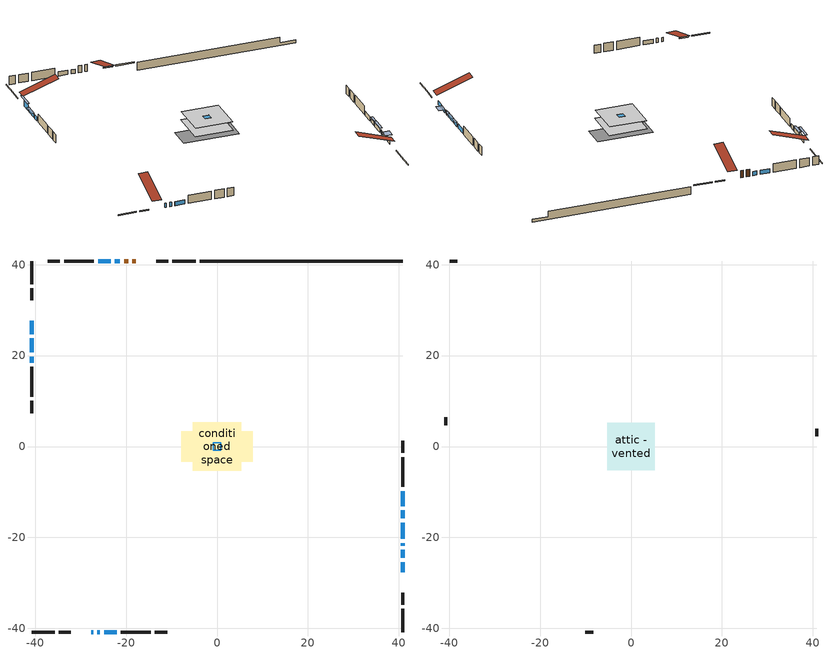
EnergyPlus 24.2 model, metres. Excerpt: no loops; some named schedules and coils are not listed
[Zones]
conditioned space
 floor outside (Floor1 construction): -1.17,-1.17 -1.17,1.17 1.17,1.17 1.17,-1.17 z1.07
 floor adiabatic (AdiabaticFloorConstruction): -5.34,-5.34 -5.34,5.34 5.34,5.34 5.34,-5.34 z1.07
 floor foundation (Slab1 construction): -7.82,-3.33 -7.82,3.33 7.82,3.33 7.82,-3.33 z-1.27
 wall outside (RimJoist1 construction): -4.73,40.79 -9.83,40.79 / -40.79,-40.79 -35.69,-40.79 / -40.79,40.79 -40.79,35.69 / 40.79,-40.79 40.79,-35.69 z1.07:1.37
 wall outside (RimJoist2 construction): -10.76,40.79 -13.35,40.79 / -34.76,-40.79 -32.17,-40.79 / -40.79,34.76 -40.79,32.17 / 40.79,-34.76 40.79,-32.17 z1.07:1.37
 wall outside (AdiabaticWallConstruction 1): -17.88,40.79 -18.58,40.79 / -19.51,40.79 -20.42,40.79 z1.07:3.1
 wall outside (AdiabaticWallConstruction): -27.64,-40.79 -27.25,-40.79 / 40.79,-27.64 40.79,-25.42 / 40.79,-21.78 40.79,-21.22 / -21.35,40.79 -22.46,40.79 / -26.32,-40.79 -25.74,-40.79 / 40.79,-13.1 40.79,-9.82 / -23.39,40.79 -26.12,40.79 / -24.82,-40.79 -22.08,-40.79 / -40.79,19.78 -40.79,18.44 z1.07:2.29; -40.79,27.64 -40.79,24.69 z1.07:2.85; -40.79,23.76 -40.79,20.71 / 40.79,-20.3 40.79,-16.74 / 40.79,-15.81 40.79,-14.03 z1.07:2.14; 40.79,-24.49 40.79,-22.71 z1.07:1.83
 wall outside (Wall1 construction): -27.05,40.79 -33.61,40.79 / -21.16,-40.79 -14.6,-40.79 / -40.79,17.51 -40.79,10.95 / 40.79,-8.89 40.79,-2.33 z1.07:3.51
 wall outside (Wall2 construction): -34.54,40.79 -37.24,40.79 / -13.67,-40.79 -10.96,-40.79 / -40.79,10.02 -40.79,7.32 / 40.79,-1.4 40.79,1.3 z1.07:3.51
 wall foundation (FoundationWall1 construction): -3.8,40.79,-1.27 -3.8,40.79,1.07 36.33,40.79,1.07 36.33,40.79,-0.45 40.79,40.79,-0.45 40.79,40.79,-1.27
 window (WindowConstruction 7): -27.64,-40.79 -27.25,-40.79 z1.07:2.29
 window (WindowConstruction 5): -40.79,27.64 -40.79,24.69 z1.07:2.85
 window (WindowConstruction 6): -40.79,23.76 -40.79,20.71 z1.07:2.14
 window (WindowConstruction 9): 40.79,-27.64 40.79,-25.42 z1.07:2.29
 window (WindowConstruction 10): 40.79,-24.49 40.79,-22.71 z1.07:1.83
 window (WindowConstruction 11): 40.79,-21.78 40.79,-21.23 z1.07:2.29
 window (WindowConstruction 12): -21.35,40.79 -22.46,40.79 z1.07:2.29
 window (WindowConstruction 13): -26.32,-40.79 -25.74,-40.79 z1.07:2.29
 window (WindowConstruction): 40.79,-20.3 40.79,-16.74 z1.07:2.14
 window (WindowConstruction 1): 40.79,-15.81 40.79,-14.03 z1.07:2.14
 window (WindowConstruction 2): 40.79,-13.1 40.79,-9.82 z1.07:2.29
 window (WindowConstruction 3): -23.39,40.79 -26.12,40.79 z1.07:2.29
 window (WindowConstruction 4): -24.82,-40.79 -22.08,-40.79 z1.07:2.29
 window (WindowConstruction 8): -40.79,19.78 -40.79,18.44 z1.07:2.29
 door (Door): -17.88,40.79 -18.58,40.79 z1.07:3.1
 door (Door 1): -19.51,40.79 -20.42,40.79 z1.07:3.1
 ceiling adiabatic (AdiabaticFloorConstruction): 5.34,-5.34 5.34,5.34 -5.34,5.34 -5.34,-5.34 z1.07
 roof outside (Roof2 construction): -0.83,0.83 -0.83,-0.83 0.83,-0.83 0.83,0.83 z3.51
 roof outside (AdiabaticRoofConstruction): 0.82,-0.82 0.82,0.82 -0.82,0.82 -0.82,-0.82 z3.51
 skylight (SkylightConstruction): 0.82,-0.82 0.82,0.82 -0.82,0.82 -0.82,-0.82 z3.51
attic - vented
 floor to conditioned space (Floor2 construction Reversed): -5.21,-5.21 -5.21,5.21 5.21,5.21 5.21,-5.21 z3.51
 wall outside (Wall3 construction): -38.17,40.79 -39.87,40.79 / -10.04,-40.79 -8.34,-40.79 / -40.79,6.39 -40.79,4.69 / 40.79,2.23 40.79,3.92 z1.07:3.51
 roof outside (Roof1 construction): -16.96,40.79,3.51 -16.96,30.65,6.89 -14.28,30.65,6.89 -14.28,40.79,3.51; -28.57,-40.79,3.51 -28.57,-30.65,6.89 -31.24,-30.65,6.89 -31.24,-40.79,3.51; -40.79,28.57,3.51 -30.65,28.57,6.89 -30.65,31.24,6.89 -40.79,31.24,3.51; 40.79,-28.57,3.51 30.65,-28.57,6.89 30.65,-31.24,6.89 40.79,-31.24,3.51
shading: -40.79,23.78 -40.79,28.55 -41.4,28.55 -41.4,23.78 z3.76; -40.79,20.41 -40.79,24.06 -41.4,24.06 -41.4,20.41 z2.44; 40.79,-22.41 40.79,-24.79 42.62,-24.79 42.62,-22.41 z2.13; 40.79,-16.44 40.79,-20.6 41.4,-20.6 41.4,-16.44 z2.44; 40.79,-13.73 40.79,-16.11 41.4,-16.11 41.4,-13.73 z2.44
[Building]
Building 1: Terrain=Suburbs
[Site:Location]
Quebec Intl AP_QC: Latitude {deg}=46.8; Longitude {deg}=-71.38; Time Zone {hr}=-5; Elevation {m}=74; Keep Site Location Information=Yes
[Site:GroundTemperature:Shallow]
0.0108218, -2.24938, -2.43038, -1.3578, 2.94801, 7.23376, 10.9493, 13.303, 13.5029, 11.5886, 7.96783, 3.81355
[Site:WaterMainsTemperature]
Calculation Method=Schedule; Temperature Schedule=mains temperature schedule
[Material] Roughness=Rough; Thermal Absorptance=0.9
Name | Thickness {m} | Conductivity {W/m-K} | Density {kg/m3} | Specific Heat {J/kg-K} | Solar Absorptance | Visible Absorptance
asphalt or fiberglass shingles | 0.00635 | 0.162714 | 1121.4 | 1465.45 | 0.4 | 0.4
asphalt or fiberglass shingles 1 | 0.00635 | 0.162714 | 1121.4 | 1465.45 | 0.7 | 0.7
ceiling loosefill ins | 0.254 | 0.0480833 | 16.02 | 1046.75 | 0.7 | 0.7
ceiling stud and cavity | 0.1397 | 0.181134 | 65.682 | 1177.47 | 0.7 | 0.7
concrete 4.0 in. | 0.1016 | 1.803125 | 2242.8 | 837.4 | 0.7 | 0.7
concrete 8.0 in. | 0.2032 | 1.803125 | 2242.8 | 837.4 | 0.7 | 0.7
door material | 0.04445 | 0.053851 | 512.64 | 1214.23 | 0.7 | 0.7
exterior vertical ins | 0.0366079 | 0.029427 | 32.04 | 1214.23 | 0.7 | 0.7
floor covering | 0.0127 | 0.0433444 | 54.468 | 1339.84 | 0.6 | 0.6
floor rigid ins; roof rigid ins | 0.103632 | 0.029427 | 32.04 | 1214.23 | 0.7 | 0.7
floor rigid ins 1; roof rigid ins 1; wall rigid ins | 0.512978 | 0.029427 | 32.04 | 1214.23 | 0.7 | 0.7
floor stud and cavity | 0.1397 | 0.140371 | 92.3553 | 1139.71 | 0.7 | 0.7
floor stud and cavity 1 | 0.1397 | 1.75129 | 37.0049 | 1207.88 | 0.7 | 0.7
furniture material conditioned space 1 | 0.1524 | 0.115458 | 640.8 | 1214.23 | 0.6 | 0.6
gypsum board | 0.0127 | 0.160291 | 801 | 837.4 | 0.6 | 0.6
gypsum board 1 | 0.0127 | 0.160291 | 801 | 837.4 | 0.7 | 0.7
osb sheathing 0.5 in. | 0.0127 | 0.115458 | 512.64 | 1214.23 | 0.7 | 0.7
osb sheathing 0.75 in. | 0.01905 | 0.115458 | 512.64 | 1214.23 | 0.7 | 0.7
osb sheathing 2.0 in. | 0.0508 | 0.115458 | 512.64 | 1214.23 | 0.7 | 0.7
rim joist stud and cavity | 0.0508 | 0.0364001 | 125.044 | 1163.47 | 0.6 | 0.6
rim joist stud and cavity 1 | 0.0508 | 0.0382332 | 125.044 | 1163.47 | 0.6 | 0.6
roof stud and cavity | 0.2032 | 0.292198 | 78.34581 | 1123.46 | 0.7 | 0.7
roof stud and cavity 1 | 0.18415 | 1.7868 | 37.0049 | 1207.88 | 0.6 | 0.6
wall stud and cavity | 0.1397 | 0.0774032 | 139.0536 | 1170.24 | 0.7 | 0.7
wall stud and cavity 1 | 0.1397 | 0.0824723 | 139.0536 | 1170.24 | 0.7 | 0.7
wall stud and cavity 2 | 0.0889 | 6.9971 | 50.32683 | 1063.81 | 0.6 | 0.6
wall stud and cavity 3 | 0.0889 | 0.380278 | 52.3479 | 1209.89 | 0.7 | 0.7
wall stud and cavity 4 | 0.0889 | 0.391764 | 83.0341 | 1211.67 | 0.7 | 0.7
wood siding | 0.0254 | 0.102417 | 544.68 | 1172.36 | 0.4 | 0.4
wood siding 1 | 0.00254 | 0.102417 | 544.68 | 1172.36 | 0.4 | 0.4
wood siding 2; wood siding 3; wood siding 4 | 0.0254 | 0.102417 | 544.68 | 1172.36 | 0.7 | 0.7
[WindowMaterial:SimpleGlazingSystem]
Name | U-Factor {W/m2-K} | Solar Heat Gain Coefficient
SkylightMaterial | 2.93001 | 0.7078
WindowMaterial | 2.927009 | 0.61
WindowMaterial 1 | 2.95994 | 0.56
WindowMaterial 10 | 2.97981 | 0.53
WindowMaterial 11 | 2.77143 | 0.52
WindowMaterial 2 | 3.35683 | 0.72
WindowMaterial 3 | 3.401122 | 0.72
WindowMaterial 4 | 4.14551 | 0.68
WindowMaterial 5 | 2.88499 | 0.67
WindowMaterial 6 | 2.93212 | 0.61
WindowMaterial 7 | 3.04568 | 0.44
WindowMaterial 8 | 2.91792 | 0.67
WindowMaterial 9 | 2.95426 | 0.58
[Construction]
AdiabaticFloorConstruction: floor stud and cavity 1, floor rigid ins 1, osb sheathing 0.75 in., floor covering
AdiabaticRoofConstruction: asphalt or fiberglass shingles 1, roof rigid ins 1, osb sheathing 0.75 in., roof stud and cavity 1
AdiabaticWallConstruction: wood siding 3, wall rigid ins, wall stud and cavity 3, gypsum board
AdiabaticWallConstruction 1: wood siding 4, wall rigid ins, wall stud and cavity 3, gypsum board
Door; Door 1: door material
Floor1 construction: floor stud and cavity, floor rigid ins, osb sheathing 0.75 in., floor covering
Floor2 construction Reversed: gypsum board, ceiling stud and cavity, ceiling loosefill ins
FoundationWall1 construction: concrete 8.0 in., gypsum board 1
furniture construction conditioned space 1: furniture material conditioned space 1
PartitionWallConstruction: gypsum board, wall stud and cavity 4, gypsum board
RimJoist1 construction: wood siding 2, osb sheathing 2.0 in., rim joist stud and cavity
RimJoist2 construction: wood siding 2, osb sheathing 2.0 in., rim joist stud and cavity 1
Roof1 construction: asphalt or fiberglass shingles
Roof2 construction: asphalt or fiberglass shingles, roof rigid ins, osb sheathing 0.75 in., roof stud and cavity, gypsum board
SkylightConstruction: SkylightMaterial
Slab1 construction: concrete 4.0 in.
Wall1 construction: wood siding, osb sheathing 0.5 in., wall stud and cavity, gypsum board
Wall2 construction: wood siding, osb sheathing 0.5 in., wall stud and cavity 1, gypsum board
Wall3 construction: wood siding 1, wall stud and cavity 2
WindowConstruction: WindowMaterial
WindowConstruction 1: WindowMaterial 1
WindowConstruction 10; WindowConstruction 12; WindowConstruction 9: WindowMaterial 9
WindowConstruction 11: WindowMaterial 10
WindowConstruction 13: WindowMaterial 11
WindowConstruction 2: WindowMaterial 2
WindowConstruction 3: WindowMaterial 3
WindowConstruction 4: WindowMaterial 4
WindowConstruction 5: WindowMaterial 5
WindowConstruction 6: WindowMaterial 6
WindowConstruction 7: WindowMaterial 7
WindowConstruction 8: WindowMaterial 8
[Zone] Multiplier=1; Part of Total Floor Area=Yes
Name | Volume {m3}
attic - vented | 59.5735
conditioned space | 542.4
[Space]
Name | Zone | Volume {m3}
attic - vented 1 | attic - vented | 59.5735
conditioned space 1 | conditioned space | 542.4
[ZoneInfiltration:EffectiveLeakageArea]
infil attic - vented 1: Zone or Space=attic - vented 1; Schedule=Always On Discrete; Effective Air Leakage Area {cm2}=4006.52; Stack Coefficient=0.000404741; Wind Coefficient=1.35928e-05
[ZoneMixing]
whole house fan mix: Zone or Space=attic - vented; Schedule=Always On Continuous; Design Flow Rate Calculation Method=Flow/Zone; Design Flow Rate {m3/s}=0; Source Zone or Space=conditioned space
[SurfaceProperty:ExposedFoundationPerimeter]
Slab1: Exposed Perimeter Calculation Method=TotalExposedPerimeter; Total Exposed Perimeter {m}=44.593
[InternalMass] Zone or ZoneList=conditioned space; Space or SpaceList=conditioned space 1
Name | Construction | Surface Area {m2}
furniture mass conditioned space 1 | furniture construction conditioned space 1 | 89.3801
partition wall mass | PartitionWallConstruction | 223.45
[Lights]
interior lighting: Zone or ZoneList or Space or SpaceList=conditioned space 1; Schedule=interior lighting schedule; Design Level Calculation Method=LightingLevel; Lighting Level {W}=343.2; Return Air Fraction=0; Fraction Radiant=0.6; Fraction Visible=0.2; Fraction Replaceable=1
[People]
occupants: Zone or ZoneList or Space or SpaceList=conditioned space 1; Number of People Schedule=occupants schedule; Number of People Calculation Method=People; Number of People=3; Fraction Radiant=0.314171; Sensible Heat Fraction=0.56303; Activity Level Schedule=occupants activity schedule; Carbon Dioxide Generation Rate {m3/s-W}=0; Enable ASHRAE 55 Comfort Warnings=No; Mean Radiant Temperature Calculation Type=EnclosureAveraged
[ElectricEquipment] Zone or ZoneList or Space or SpaceList=conditioned space 1; Design Level Calculation Method=EquipmentLevel
Name | Schedule | Design Level {W} | Fraction Latent | Fraction Radiant | Fraction Lost
clothes dryer | clothes dryer schedule | 140.772 | 0.015 | 0.081 | 0.85
clothes washer | clothes washer schedule | 32.1985 | 0.03 | 0.162 | 0.7
cooking range | cooking range schedule | 215.147 | 0.08 | 0.432 | 0.2
dishwasher | dishwasher schedule | 66.8632 | 0.3 | 0.18 | 0.4
fridge | fridge schedule | 72.9452 | 0 | 0.6 | 0
mech vent bath fan 0 | mech vent bath fan 0 schedule | 50.2 | 0 | 0 | 1
mech vent house fan | mech vent house fan schedule | 0.95 | 0 | 0 | 1
mech vent house fan cfis | mech vent house fan cfis schedule | 0 | 0 | 0 | 0
mech vent range fan 0 | mech vent range fan 0 schedule | 57 | 0 | 0 | 1
misc plug loads | misc plug loads schedule | 494.7 | 0.045 | 0.513 | 0.1
whole house fan | Always On Discrete | 0 | 0 | 0 | 1
[OtherEquipment] Zone or ZoneList or Space or SpaceList=conditioned space 1; Design Level Calculation Method=EquipmentLevel
Name | Fuel Type | Schedule | Design Level {W} | Fraction Latent | Fraction Radiant | Fraction Lost
clothes dryer 1 | Electricity | clothes dryer schedule | 0 | 0.015 | 0.081 | 0.85
cooking range 1 | Electricity | cooking range schedule | 0 | 0.08 | 0.432 | 0.2
general water use latent | None | general water use schedule | 62.594 | 1 | 0 | 0
general water use sensible | None | general water use schedule | -61.6891 | 0 | 0.6 | 0
mech vent house fan latent load | None | Always On Discrete | 0 | 1 | 0 | 0
mech vent house fan sensible load | None | Always On Discrete | 0 | 0 | 0 | 0
water heater energy adjustment1 | Electricity | Always On Discrete | 0.01 | 0 | 0 | 1
[ZoneInfiltration:DesignFlowRate] Zone or ZoneList or Space or SpaceList=conditioned space 1; Schedule=Always On Discrete; Design Flow Rate Calculation Method=Flow/Zone; Design Flow Rate {m3/s}=0
infil flow; natural vent flow; whole house fan flow
[ZoneControl:Thermostat]
conditioned space Thermostat: Zone or ZoneList=conditioned space; Control Type Schedule=conditioned space Thermostat Schedule; Control 1=conditioned space temperature setpoint; Temperature Difference Between Cutout And Setpoint {deltaC}=0
[ThermostatSetpoint:DualSetpoint]
conditioned space temperature setpoint: Heating Setpoint Temperature Schedule=heating setpoint; Cooling Setpoint Temperature Schedule=cooling setpoint
[AirLoopHVAC:UnitarySystem]
unit heater unitary system: Control Type=Load; Controlling Zone or Thermostat Location=conditioned space; Dehumidification Control Type=None; Availability Schedule=Always On Discrete; Supply Fan=unit heater supply fan; Fan Placement=BlowThrough; Supply Air Fan Operating Mode Schedule=unit heater auto fan schedule; Heating Coil=unit heater htg coil; DX Heating Coil Sizing Ratio=1; Use DOAS DX Cooling Coil=No; Minimum Supply Air Temperature {C}=2; Latent Load Control=SensibleOnlyLoadControl; Cooling Supply Air Flow Rate Method=None; Heating Supply Air Flow Rate Method=SupplyAirFlowRate; Heating Supply Air Flow Rate {m3/s}=0.00141584; No Load Supply Air Flow Rate Method=SupplyAirFlowRate; No Load Supply Air Flow Rate {m3/s}=0; No Load Supply Air Flow Rate Control Set To Low Speed=Yes; Maximum Supply Air Temperature {C}=48.8889; Maximum Outdoor Dry-Bulb Temperature for Supplemental Heater Operation {C}=21; Ancillary On-Cycle Electric Power {W}=0; Ancillary Off-Cycle Electric Power {W}=0
[Zone equipment]
conditioned space: electric baseboard, unit heater unitary system
[Foundation:Kiva]
Foundation Kiva 1: Initial Indoor Air Temperature {C}=18; Wall Height Above Grade {m}=1.07; Wall Depth Below Slab {m}=0.2032; Custom Block Material Name 1=exterior vertical ins; Custom Block Depth 1 {m}=2.34001; Custom Block X Position 1 {m}=0.2159; Custom Block Z Position 1 {m}=0
[Foundation:Kiva:Settings]
Soil Conductivity {W/m-K}=0.849921; Soil Density {kg/m3}=1842.3; Soil Specific Heat {J/kg-K}=418.7; Ground Solar Absorptivity=0.9; Ground Thermal Absorptivity=0.9; Ground Surface Roughness {m}=0.03; Far-Field Width {m}=40; Deep-Ground Boundary Condition=ZeroFlux; Deep-Ground Depth {m}=40; Minimum Cell Dimension {m}=0.2; Maximum Cell Growth Coefficient=3; Simulation Timestep=Timestep
[Exterior:Lights]
exterior lighting: Schedule=exterior lighting schedule; Design Level {W}=75.6
[EnergyManagementSystem:Sensor] Output:Variable or Output:Meter Index Key=conditioned space
Name | Output:Variable or Output:Meter
conditioned_space_clg_unmet_s | Zone Cooling Setpoint Not Met Time
conditioned_space_htg_unmet_s | Zone Heating Setpoint Not Met Time
fridge_tin_s; tin_s; tin_s_1 | Zone Mean Air Temperature
tout_s | Zone Outdoor Air Drybulb Temperature
win_s | Zone Air Humidity Ratio
[Schedule:Constant]
Name | Hourly Value
Always On Continuous; mech vent house fan schedule; mech vent house fan cfis schedule; Always On Discrete | 1
occupants activity schedule | 117.228
fridge schedule; unit heater auto fan schedule | 0
[Schedule:Week:Daily]
interior lighting schedule Week Rule - Jan1-Jan27: interior lighting schedule day, interior lighting schedule day, interior lighting schedule day, interior lighting schedule day, interior lighting schedule day, interior lighting schedule day, interior lighting schedule day, interior lighting schedule default day, interior lighting schedule default day, interior lighting schedule default day, interior lighting schedule default day, interior lighting schedule default day
interior lighting schedule Week Rule - Jan28-Feb3: interior lighting schedule day, interior lighting schedule day, interior lighting schedule day, interior lighting schedule day, interior lighting schedule day 1, interior lighting schedule day 1, interior lighting schedule day 1, interior lighting schedule default day, interior lighting schedule default day, interior lighting schedule default day, interior lighting schedule default day, interior lighting schedule default day
interior lighting schedule Week Rule - Feb4-Feb24: interior lighting schedule day 1, interior lighting schedule day 1, interior lighting schedule day 1, interior lighting schedule day 1, interior lighting schedule day 1, interior lighting schedule day 1, interior lighting schedule day 1, interior lighting schedule default day, interior lighting schedule default day, interior lighting schedule default day, interior lighting schedule default day, interior lighting schedule default day
interior lighting schedule Week Rule - Feb25-Mar3: interior lighting schedule day 1, interior lighting schedule day 1, interior lighting schedule day 1, interior lighting schedule day 1, interior lighting schedule day 2, interior lighting schedule day 2, interior lighting schedule day 2, interior lighting schedule default day, interior lighting schedule default day, interior lighting schedule default day, interior lighting schedule default day, interior lighting schedule default day
interior lighting schedule Week Rule - Mar4-Mar31: interior lighting schedule day 2, interior lighting schedule day 2, interior lighting schedule day 2, interior lighting schedule day 2, interior lighting schedule day 2, interior lighting schedule day 2, interior lighting schedule day 2, interior lighting schedule default day, interior lighting schedule default day, interior lighting schedule default day, interior lighting schedule default day, interior lighting schedule default day
interior lighting schedule Week Rule - Apr1-Apr28: interior lighting schedule day 3, interior lighting schedule day 3, interior lighting schedule day 3, interior lighting schedule day 3, interior lighting schedule day 3, interior lighting schedule day 3, interior lighting schedule day 3, interior lighting schedule default day, interior lighting schedule default day, interior lighting schedule default day, interior lighting schedule default day, interior lighting schedule default day
interior lighting schedule Week Rule - Apr29-May5: interior lighting schedule day 3, interior lighting schedule day 3, interior lighting schedule day 4, interior lighting schedule day 4, interior lighting schedule day 4, interior lighting schedule day 4, interior lighting schedule day 4, interior lighting schedule default day, interior lighting schedule default day, interior lighting schedule default day, interior lighting schedule default day, interior lighting schedule default day
interior lighting schedule Week Rule - May6-May26: interior lighting schedule day 4, interior lighting schedule day 4, interior lighting schedule day 4, interior lighting schedule day 4, interior lighting schedule day 4, interior lighting schedule day 4, interior lighting schedule day 4, interior lighting schedule default day, interior lighting schedule default day, interior lighting schedule default day, interior lighting schedule default day, interior lighting schedule default day
interior lighting schedule Week Rule - May27-Jun2: interior lighting schedule day 4, interior lighting schedule day 4, interior lighting schedule day 4, interior lighting schedule day 4, interior lighting schedule day 4, interior lighting schedule day 5, interior lighting schedule day 5, interior lighting schedule default day, interior lighting schedule default day, interior lighting schedule default day, interior lighting schedule default day, interior lighting schedule default day
interior lighting schedule Week Rule - Jun3-Jun30: interior lighting schedule day 5, interior lighting schedule day 5, interior lighting schedule day 5, interior lighting schedule day 5, interior lighting schedule day 5, interior lighting schedule day 5, interior lighting schedule day 5, interior lighting schedule default day, interior lighting schedule default day, interior lighting schedule default day, interior lighting schedule default day, interior lighting schedule default day
interior lighting schedule Week Rule - Jul1-Jul28: interior lighting schedule day 6, interior lighting schedule day 6, interior lighting schedule day 6, interior lighting schedule day 6, interior lighting schedule day 6, interior lighting schedule day 6, interior lighting schedule day 6, interior lighting schedule default day, interior lighting schedule default day, interior lighting schedule default day, interior lighting schedule default day, interior lighting schedule default day
interior lighting schedule Week Rule - Jul29-Aug4: interior lighting schedule day 6, interior lighting schedule day 6, interior lighting schedule day 6, interior lighting schedule day 7, interior lighting schedule day 7, interior lighting schedule day 7, interior lighting schedule day 7, interior lighting schedule default day, interior lighting schedule default day, interior lighting schedule default day, interior lighting schedule default day, interior lighting schedule default day
interior lighting schedule Week Rule - Aug5-Aug25: interior lighting schedule day 7, interior lighting schedule day 7, interior lighting schedule day 7, interior lighting schedule day 7, interior lighting schedule day 7, interior lighting schedule day 7, interior lighting schedule day 7, interior lighting schedule default day, interior lighting schedule default day, interior lighting schedule default day, interior lighting schedule default day, interior lighting schedule default day
interior lighting schedule Week Rule - Aug26-Sep1: interior lighting schedule day 7, interior lighting schedule day 7, interior lighting schedule day 7, interior lighting schedule day 7, interior lighting schedule day 7, interior lighting schedule day 7, interior lighting schedule day 8, interior lighting schedule default day, interior lighting schedule default day, interior lighting schedule default day, interior lighting schedule default day, interior lighting schedule default day
interior lighting schedule Week Rule - Sep2-Sep29: interior lighting schedule day 8, interior lighting schedule day 8, interior lighting schedule day 8, interior lighting schedule day 8, interior lighting schedule day 8, interior lighting schedule day 8, interior lighting schedule day 8, interior lighting schedule default day, interior lighting schedule default day, interior lighting schedule default day, interior lighting schedule default day, interior lighting schedule default day
interior lighting schedule Week Rule - Sep30-Oct6: interior lighting schedule day 8, interior lighting schedule day 9, interior lighting schedule day 9, interior lighting schedule day 9, interior lighting schedule day 9, interior lighting schedule day 9, interior lighting schedule day 9, interior lighting schedule default day, interior lighting schedule default day, interior lighting schedule default day, interior lighting schedule default day, interior lighting schedule default day
interior lighting schedule Week Rule - Oct7-Oct27: interior lighting schedule day 9, interior lighting schedule day 9, interior lighting schedule day 9, interior lighting schedule day 9, interior lighting schedule day 9, interior lighting schedule day 9, interior lighting schedule day 9, interior lighting schedule default day, interior lighting schedule default day, interior lighting schedule default day, interior lighting schedule default day, interior lighting schedule default day
interior lighting schedule Week Rule - Oct28-Nov3: interior lighting schedule day 9, interior lighting schedule day 9, interior lighting schedule day 9, interior lighting schedule day 9, interior lighting schedule day 10, interior lighting schedule day 10, interior lighting schedule day 10, interior lighting schedule default day, interior lighting schedule default day, interior lighting schedule default day, interior lighting schedule default day, interior lighting schedule default day
interior lighting schedule Week Rule - Nov4-Nov24: interior lighting schedule day 10, interior lighting schedule day 10, interior lighting schedule day 10, interior lighting schedule day 10, interior lighting schedule day 10, interior lighting schedule day 10, interior lighting schedule day 10, interior lighting schedule default day, interior lighting schedule default day, interior lighting schedule default day, interior lighting schedule default day, interior lighting schedule default day
interior lighting schedule Week Rule - Nov25-Dec1: interior lighting schedule day 10, interior lighting schedule day 10, interior lighting schedule day 10, interior lighting schedule day 10, interior lighting schedule day 10, interior lighting schedule day 10, interior lighting schedule day 11, interior lighting schedule default day, interior lighting schedule default day, interior lighting schedule default day, interior lighting schedule default day, interior lighting schedule default day
interior lighting schedule Week Rule - Dec2-Dec31: interior lighting schedule day 11, interior lighting schedule day 11, interior lighting schedule day 11, interior lighting schedule day 11, interior lighting schedule day 11, interior lighting schedule day 11, interior lighting schedule day 11, interior lighting schedule default day, interior lighting schedule default day, interior lighting schedule default day, interior lighting schedule default day, interior lighting schedule default day
occupants schedule Week Rule - Jan1-Dec31: occupants schedule day, occupants schedule day, occupants schedule day, occupants schedule day, occupants schedule day, occupants schedule day, occupants schedule day, occupants schedule default day, occupants schedule default day, occupants schedule default day, occupants schedule default day, occupants schedule default day
clothes dryer schedule Week Rule - Jan1-Dec31: clothes dryer schedule day, clothes dryer schedule day, clothes dryer schedule day, clothes dryer schedule day, clothes dryer schedule day, clothes dryer schedule day, clothes dryer schedule day, clothes dryer schedule default day, clothes dryer schedule default day, clothes dryer schedule default day, clothes dryer schedule default day, clothes dryer schedule default day
clothes washer schedule Week Rule - Jan1-Dec31: clothes washer schedule day, clothes washer schedule day, clothes washer schedule day, clothes washer schedule day, clothes washer schedule day, clothes washer schedule day, clothes washer schedule day, clothes washer schedule default day, clothes washer schedule default day, clothes washer schedule default day, clothes washer schedule default day, clothes washer schedule default day
cooking range schedule Week Rule - Jan1-Dec31: cooking range schedule day, cooking range schedule day, cooking range schedule day, cooking range schedule day, cooking range schedule day, cooking range schedule day, cooking range schedule day, cooking range schedule default day, cooking range schedule default day, cooking range schedule default day, cooking range schedule default day, cooking range schedule default day
dishwasher schedule Week Rule - Jan1-Dec31: dishwasher schedule day, dishwasher schedule day, dishwasher schedule day, dishwasher schedule day, dishwasher schedule day, dishwasher schedule day, dishwasher schedule day, dishwasher schedule default day, dishwasher schedule default day, dishwasher schedule default day, dishwasher schedule default day, dishwasher schedule default day
mech vent bath fan 0 schedule Week Rule - Jan1-Dec31: mech vent bath fan 0 schedule day, mech vent bath fan 0 schedule day, mech vent bath fan 0 schedule day, mech vent bath fan 0 schedule day, mech vent bath fan 0 schedule day, mech vent bath fan 0 schedule day, mech vent bath fan 0 schedule day, mech vent bath fan 0 schedule default day, mech vent bath fan 0 schedule default day, mech vent bath fan 0 schedule default day, mech vent bath fan 0 schedule default day, mech vent bath fan 0 schedule default day
mech vent range fan 0 schedule Week Rule - Jan1-Dec31: mech vent range fan 0 schedule day, mech vent range fan 0 schedule day, mech vent range fan 0 schedule day, mech vent range fan 0 schedule day, mech vent range fan 0 schedule day, mech vent range fan 0 schedule day, mech vent range fan 0 schedule day, mech vent range fan 0 schedule default day, mech vent range fan 0 schedule default day, mech vent range fan 0 schedule default day, mech vent range fan 0 schedule default day, mech vent range fan 0 schedule default day
misc plug loads schedule Week Rule - Jan1-Dec31: misc plug loads schedule day, misc plug loads schedule day, misc plug loads schedule day, misc plug loads schedule day, misc plug loads schedule day, misc plug loads schedule day, misc plug loads schedule day, misc plug loads schedule default day, misc plug loads schedule default day, misc plug loads schedule default day, misc plug loads schedule default day, misc plug loads schedule default day
general water use schedule Week Rule - Jan1-Dec31: general water use schedule day, general water use schedule day, general water use schedule day, general water use schedule day, general water use schedule day, general water use schedule day, general water use schedule day, general water use schedule default day, general water use schedule default day, general water use schedule default day, general water use schedule default day, general water use schedule default day
exterior lighting schedule Week Rule - Jan1-Jan27: exterior lighting schedule day, exterior lighting schedule day, exterior lighting schedule day, exterior lighting schedule day, exterior lighting schedule day, exterior lighting schedule day, exterior lighting schedule day, exterior lighting schedule default day, exterior lighting schedule default day, exterior lighting schedule default day, exterior lighting schedule default day, exterior lighting schedule default day
exterior lighting schedule Week Rule - Jan28-Feb3: exterior lighting schedule day, exterior lighting schedule day, exterior lighting schedule day, exterior lighting schedule day, exterior lighting schedule day 1, exterior lighting schedule day 1, exterior lighting schedule day 1, exterior lighting schedule default day, exterior lighting schedule default day, exterior lighting schedule default day, exterior lighting schedule default day, exterior lighting schedule default day
exterior lighting schedule Week Rule - Feb4-Feb24: exterior lighting schedule day 1, exterior lighting schedule day 1, exterior lighting schedule day 1, exterior lighting schedule day 1, exterior lighting schedule day 1, exterior lighting schedule day 1, exterior lighting schedule day 1, exterior lighting schedule default day, exterior lighting schedule default day, exterior lighting schedule default day, exterior lighting schedule default day, exterior lighting schedule default day
exterior lighting schedule Week Rule - Feb25-Mar3: exterior lighting schedule day 1, exterior lighting schedule day 1, exterior lighting schedule day 1, exterior lighting schedule day 1, exterior lighting schedule day 2, exterior lighting schedule day 2, exterior lighting schedule day 2, exterior lighting schedule default day, exterior lighting schedule default day, exterior lighting schedule default day, exterior lighting schedule default day, exterior lighting schedule default day
exterior lighting schedule Week Rule - Mar4-Mar31: exterior lighting schedule day 2, exterior lighting schedule day 2, exterior lighting schedule day 2, exterior lighting schedule day 2, exterior lighting schedule day 2, exterior lighting schedule day 2, exterior lighting schedule day 2, exterior lighting schedule default day, exterior lighting schedule default day, exterior lighting schedule default day, exterior lighting schedule default day, exterior lighting schedule default day
exterior lighting schedule Week Rule - Apr1-Apr28: exterior lighting schedule day 3, exterior lighting schedule day 3, exterior lighting schedule day 3, exterior lighting schedule day 3, exterior lighting schedule day 3, exterior lighting schedule day 3, exterior lighting schedule day 3, exterior lighting schedule default day, exterior lighting schedule default day, exterior lighting schedule default day, exterior lighting schedule default day, exterior lighting schedule default day
exterior lighting schedule Week Rule - Apr29-May5: exterior lighting schedule day 3, exterior lighting schedule day 3, exterior lighting schedule day 4, exterior lighting schedule day 4, exterior lighting schedule day 4, exterior lighting schedule day 4, exterior lighting schedule day 4, exterior lighting schedule default day, exterior lighting schedule default day, exterior lighting schedule default day, exterior lighting schedule default day, exterior lighting schedule default day
[Schedule:Year]
interior lighting schedule: interior lighting schedule Week Rule - Jan1-Jan27, 1, 1, 1, 27, interior lighting schedule Week Rule - Jan28-Feb3, 1, 28, 2, 3, interior lighting schedule Week Rule - Feb4-Feb24, 2, 4, 2, 24, interior lighting schedule Week Rule - Feb25-Mar3, 2, 25, 3, 3, interior lighting schedule Week Rule - Mar4-Mar31, 3, 4, 3, 31, interior lighting schedule Week Rule - Apr1-Apr28, 4, 1, 4, 28, interior lighting schedule Week Rule - Apr29-May5, 4, 29, 5, 5, interior lighting schedule Week Rule - May6-May26, 5, 6, 5, 26, interior lighting schedule Week Rule - May27-Jun2, 5, 27, 6, 2, interior lighting schedule Week Rule - Jun3-Jun30, 6, 3, 6, 30, interior lighting schedule Week Rule - Jul1-Jul28, 7, 1, 7, 28, interior lighting schedule Week Rule - Jul29-Aug4, 7, 29, 8, 4, interior lighting schedule Week Rule - Aug5-Aug25, 8, 5, 8, 25, interior lighting schedule Week Rule - Aug26-Sep1, 8, 26, 9, 1, interior lighting schedule Week Rule - Sep2-Sep29, 9, 2, 9, 29, interior lighting schedule Week Rule - Sep30-Oct6, 9, 30, 10, 6, interior lighting schedule Week Rule - Oct7-Oct27, 10, 7, 10, 27, interior lighting schedule Week Rule - Oct28-Nov3, 10, 28, 11, 3, interior lighting schedule Week Rule - Nov4-Nov24, 11, 4, 11, 24, interior lighting schedule Week Rule - Nov25-Dec1, 11, 25, 12, 1, interior lighting schedule Week Rule - Dec2-Dec31, 12, 2, 12, 31
occupants schedule: occupants schedule Week Rule - Jan1-Dec31, 1, 1, 12, 31
clothes dryer schedule: clothes dryer schedule Week Rule - Jan1-Dec31, 1, 1, 12, 31
clothes washer schedule: clothes washer schedule Week Rule - Jan1-Dec31, 1, 1, 12, 31
cooking range schedule: cooking range schedule Week Rule - Jan1-Dec31, 1, 1, 12, 31
dishwasher schedule: dishwasher schedule Week Rule - Jan1-Dec31, 1, 1, 12, 31
mech vent bath fan 0 schedule: mech vent bath fan 0 schedule Week Rule - Jan1-Dec31, 1, 1, 12, 31
mech vent range fan 0 schedule: mech vent range fan 0 schedule Week Rule - Jan1-Dec31, 1, 1, 12, 31
misc plug loads schedule: misc plug loads schedule Week Rule - Jan1-Dec31, 1, 1, 12, 31
general water use schedule: general water use schedule Week Rule - Jan1-Dec31, 1, 1, 12, 31
exterior lighting schedule: exterior lighting schedule Week Rule - Jan1-Jan27, 1, 1, 1, 27, exterior lighting schedule Week Rule - Jan28-Feb3, 1, 28, 2, 3, exterior lighting schedule Week Rule - Feb4-Feb24, 2, 4, 2, 24, exterior lighting schedule Week Rule - Feb25-Mar3, 2, 25, 3, 3, exterior lighting schedule Week Rule - Mar4-Mar31, 3, 4, 3, 31, exterior lighting schedule Week Rule - Apr1-Apr28, 4, 1, 4, 28, exterior lighting schedule Week Rule - Apr29-May5, 4, 29, 5, 5, exterior lighting schedule Week Rule - May6-May26, 5, 6, 5, 26, exterior lighting schedule Week Rule - May27-Jun2, 5, 27, 6, 2, exterior lighting schedule Week Rule - Jun3-Jun30, 6, 3, 6, 30, exterior lighting schedule Week Rule - Jul1-Jul28, 7, 1, 7, 28, exterior lighting schedule Week Rule - Jul29-Aug4, 7, 29, 8, 4, exterior lighting schedule Week Rule - Aug5-Aug25, 8, 5, 8, 25, exterior lighting schedule Week Rule - Aug26-Sep1, 8, 26, 9, 1, exterior lighting schedule Week Rule - Sep2-Sep29, 9, 2, 9, 29, exterior lighting schedule Week Rule - Sep30-Oct6, 9, 30, 10, 6, exterior lighting schedule Week Rule - Oct7-Oct27, 10, 7, 10, 27, exterior lighting schedule Week Rule - Oct28-Nov3, 10, 28, 11, 3, exterior lighting schedule Week Rule - Nov4-Nov24, 11, 4, 11, 24, exterior lighting schedule Week Rule - Nov25-Dec1, 11, 25, 12, 1, exterior lighting schedule Week Rule - Dec2-Dec31, 12, 2, 12, 31
[Schedule:Compact]
conditioned space Thermostat Schedule: Through: 12/31, For: AllDays, Until: 24:00, 4
mains temperature schedule: Through: 01/01, For: AllDays, Until: 24:00, 5.175, Through: 01/02, For: AllDays, Until: 24:00, 5.10167, Through: 01/03, For: AllDays, Until: 24:00, 5.02889, Through: 01/04, For: AllDays, Until: 24:00, 4.95778, Through: 01/05, For: AllDays, Until: 24:00, 4.88778, Through: 01/06, For: AllDays, Until: 24:00, 4.81833, Through: 01/07, For: AllDays, Until: 24:00, 4.75056, Through: 01/08, For: AllDays, Until: 24:00, 4.68389, Through: 01/09, For: AllDays, Until: 24:00, 4.61833, Through: 01/10, For: AllDays, Until: 24:00, 4.55389, Through: 01/11, For: AllDays, Until: 24:00, 4.49056, Through: 01/12, For: AllDays, Until: 24:00, 4.42889, Through: 01/13, For: AllDays, Until: 24:00, 4.36778, Through: 01/14, For: AllDays, Until: 24:00, 4.30889, Through: 01/15, For: AllDays, Until: 24:00, 4.25056, Through: 01/16, For: AllDays, Until: 24:00, 4.19389, Through: 01/17, For: AllDays, Until: 24:00, 4.13833, Through: 01/18, For: AllDays, Until: 24:00, 4.08444, Through: 01/19, For: AllDays, Until: 24:00, 4.03167, Through: 01/20, For: AllDays, Until: 24:00, 3.98056, Through: 01/21, For: AllDays, Until: 24:00, 3.93056, Through: 01/22, For: AllDays, Until: 24:00, 3.88222, Through: 01/23, For: AllDays, Until: 24:00, 3.835, Through: 01/24, For: AllDays, Until: 24:00, 3.78944, Through: 01/25, For: AllDays, Until: 24:00, 3.74556, Through: 01/26, For: AllDays, Until: 24:00, 3.70278, Through: 01/27, For: AllDays, Until: 24:00, 3.66167, Through: 01/28, For: AllDays, Until: 24:00, 3.62167, Through: 01/29, For: AllDays, Until: 24:00, 3.58389, Through: 01/30, For: AllDays, Until: 24:00, 3.54722, Through: 01/31, For: AllDays, Until: 24:00, 3.51167, Through: 02/01, For: AllDays, Until: 24:00, 3.47833, Through: 02/02, For: AllDays, Until: 24:00, 3.44611, Through: 02/03, For: AllDays, Until: 24:00, 3.41556, Through: 02/04, For: AllDays, Until: 24:00, 3.38667, Through: 02/05, For: AllDays, Until: 24:00, 3.35944, Through: 02/06, For: AllDays, Until: 24:00, 3.33389, Through: 02/07, For: AllDays, Until: 24:00, 3.30944, Through: 02/08, For: AllDays, Until: 24:00, 3.28667, Through: 02/09, For: AllDays, Until: 24:00, 3.26611, Through: 02/10, For: AllDays, Until: 24:00, 3.24667, Through: 02/11, For: AllDays, Until: 24:00, 3.22889, Through: 02/12, For: AllDays, Until: 24:00, 3.21278, Through: 02/13, For: AllDays, Until: 24:00, 3.19833, Through: 02/14, For: AllDays, Until: 24:00, 3.18556, Through: 02/15, For: AllDays, Until: 24:00, 3.17389, Through: 02/16, For: AllDays, Until: 24:00, 3.16444, Through: 02/17, For: AllDays, Until: 24:00, 3.15667, Through: 02/18, For: AllDays, Until: 24:00, 3.15056, Through: 02/19, For: AllDays, Until: 24:00, 3.14556, Through: 02/20, For: AllDays, Until: 24:00, 3.14278, Through: 02/21, For: AllDays, Until: 24:00, 3.14111, Through: 02/22, For: AllDays, Until: 24:00, 3.14167, Through: 02/23, For: AllDays, Until: 24:00, 3.14333, Through: 02/24, For: AllDays, Until: 24:00, 3.14722, Through: 02/25, For: AllDays, Until: 24:00, 3.15222, Through: 02/26, For: AllDays, Until: 24:00, 3.15944, Through: 02/27, For: AllDays, Until: 24:00, 3.16778, Through: 02/28, For: AllDays, Until: 24:00, 3.17778, Through: 03/01, For: AllDays, Until: 24:00, 3.18944, Through: 03/02, For: AllDays, Until: 24:00, 3.20333, Through: 03/03, For: AllDays, Until: 24:00, 3.21833, Through: 03/04, For: AllDays, Until: 24:00, 3.235, Through: 03/05, For: AllDays, Until: 24:00, 3.25333, Through: 03/06, For: AllDays, Until: 24:00, 3.27333, Through: 03/07, For: AllDays, Until: 24:00, 3.29444, Through: 03/08, For: AllDays, Until: 24:00, 3.31778, Through: 03/09, For: AllDays, Until: 24:00, 3.34222, Through: 03/10, For: AllDays, Until: 24:00, 3.36889, Through: 03/11, For: AllDays, Until: 24:00, 3.39667, Through: 03/12, For: AllDays, Until: 24:00, 3.42611, Through: 03/13, For: AllDays, Until: 24:00, 3.45722, Through: 03/14, For: AllDays, Until: 24:00, 3.49, Through: 03/15, For: AllDays, Until: 24:00, 3.52389, Through: 03/16, For: AllDays, Until: 24:00, 3.55944, Through: 03/17, For: AllDays, Until: 24:00, 3.59667, Through: 03/18, For: AllDays, Until: 24:00, 3.63556, Through: 03/19, For: AllDays, Until: 24:00, 3.67556, Through: 03/20, For: AllDays, Until: 24:00, 3.71722, Through: 03/21, For: AllDays, Until: 24:00, 3.76056, Through: 03/22, For: AllDays, Until: 24:00, 3.80556, Through: 03/23, For: AllDays, Until: 24:00, 3.85111, Through: 03/24, For: AllDays, Until: 24:00, 3.89889, Through: 03/25, For: AllDays, Until: 24:00, 3.94778, Through: 03/26, For: AllDays, Until: 24:00, 3.99833, Through: 03/27, For: AllDays, Until: 24:00, 4.05, Through: 03/28, For: AllDays, Until: 24:00, 4.10333, Through: 03/29, For: AllDays, Until: 24:00, 4.15778, Through: 03/30, For: AllDays, Until: 24:00, 4.21333, Through: 03/31, For: AllDays, Until: 24:00, 4.27056, Through: 04/01, For: AllDays, Until: 24:00, 4.32944, Through: 04/02, For: AllDays, Until: 24:00, 4.38889, Through: 04/03, For: AllDays, Until: 24:00, 4.45, Through: 04/04, For: AllDays, Until: 24:00, 4.51222, Through: 04/05, For: AllDays, Until: 24:00, 4.57611, Through: 04/06, For: AllDays, Until: 24:00, 4.64056, Through: 04/07, For: AllDays, Until: 24:00, 4.70667, Through: 04/08, For: AllDays, Until: 24:00, 4.77389, Through: 04/09, For: AllDays, Until: 24:00, 4.84222, Through: 04/10, For: AllDays, Until: 24:00, 4.91167, Through: 04/11, For: AllDays, Until: 24:00, 4.98278, Through: 04/12, For: AllDays, Until: 24:00, 5.05444, Through: 04/13, For: AllDays, Until: 24:00, 5.12722, Through: 04/14, For: AllDays, Until: 24:00, 5.20111, Through: 04/15, For: AllDays, Until: 24:00, 5.27611, Through: 04/16, For: AllDays, Until: 24:00, 5.35167, Through: 04/17, For: AllDays, Until: 24:00, 5.42889, Through: 04/18, For: AllDays, Until: 24:00, 5.50667, Through: 04/19, For: AllDays, Until: 24:00, 5.58556, Through: 04/20, For: AllDays, Until: 24:00, 5.665, Through: 04/21, For: AllDays, Until: 24:00, 5.74611, Through: 04/22, For: AllDays, Until: 24:00, 5.82722, Through: 04/23, For: AllDays, Until: 24:00, 5.91, Through: 04/24, For: AllDays, Until: 24:00, 5.99278, Through: 04/25, For: AllDays, Until: 24:00, 6.07722, Through: 04/26, For: AllDays, Until: 24:00, 6.16167, Through: 04/27, For: AllDays, Until: 24:00, 6.24722, Through: 04/28, For: AllDays, Until: 24:00, 6.33389, Through: 04/29, For: AllDays, Until: 24:00, 6.42056, Through: 04/30, For: AllDays, Until: 24:00, 6.50833, Through: 05/01, For: AllDays, Until: 24:00, 6.59667, Through: 05/02, For: AllDays, Until: 24:00, 6.68556, Through: 05/03, For: AllDays, Until: 24:00, 6.775, Through: 05/04, For: AllDays, Until: 24:00, 6.86556, Through: 05/05, For: AllDays, Until: 24:00, 6.95611, Through: 05/06, For: AllDays, Until: 24:00, 7.04722, Through: 05/07, For: AllDays, Until: 24:00, 7.13889, Through: 05/08, For: AllDays, Until: 24:00, 7.23111, Through: 05/09, For: AllDays, Until: 24:00, 7.32333, Through: 05/10, For: AllDays, Until: 24:00, 7.41667, Through: 05/11, For: AllDays, Until: 24:00, 7.51, Through: 05/12, For: AllDays, Until: 24:00, 7.60389, Through: 05/13, For: AllDays, Until: 24:00, 7.69778, Through: 05/14, For: AllDays, Until: 24:00, 7.79222, Through: 05/15, For: AllDays, Until: 24:00, 7.88667, Through: 05/16, For: AllDays, Until: 24:00, 7.98167, Through: 05/17, For: AllDays, Until: 24:00, 8.07667, Through: 05/18, For: AllDays, Until: 24:00, 8.17167, Through: 05/19, For: AllDays, Until: 24:00, 8.26722, Through: 05/20, For: AllDays, Until: 24:00, 8.36278, Through: 05/21, For: AllDays, Until: 24:00, 8.45833, Through: 05/22, For: AllDays, Until: 24:00, 8.55444, Through: 05/23, For: AllDays, Until: 24:00, 8.65, Through: 05/24, For: AllDays, Until: 24:00, 8.74611, Through: 05/25, For: AllDays, Until: 24:00, 8.84167, Through: 05/26, For: AllDays, Until: 24:00, 8.93722, Through: 05/27, For: AllDays, Until: 24:00, 9.03333, Through: 05/28, For: AllDays, Until: 24:00, 9.12889, Through: 05/29, For: AllDays, Until: 24:00, 9.22389, Through: 05/30, For: AllDays, Until: 24:00, 9.31944, Through: 05/31, For: AllDays, Until: 24:00, 9.41444, Through: 06/01, For: AllDays, Until: 24:00, 9.50944, Through: 06/02, For: AllDays, Until: 24:00, 9.60389, Through: 06/03, For: AllDays, Until: 24:00, 9.69833, Through: 06/04, For: AllDays, Until: 24:00, 9.79278, Through: 06/05, For: AllDays, Until: 24:00, 9.88667, Through: 06/06, For: AllDays, Until: 24:00, 9.98, Through: 06/07, For: AllDays, Until: 24:00, 10.0728, Through: 06/08, For: AllDays, Until: 24:00, 10.1656, Through: 06/09, For: AllDays, Until: 24:00, 10.2578, Through: 06/10, For: AllDays, Until: 24:00, 10.3494, Through: 06/11, For: AllDays, Until: 24:00, 10.4411, Through: 06/12, For: AllDays, Until: 24:00, 10.5317, Through: 06/13, For: AllDays, Until: 24:00, 10.6222, Through: 06/14, For: AllDays, Until: 24:00, 10.7117, Through: 06/15, For: AllDays, Until: 24:00, 10.8006, Through: 06/16, For: AllDays, Until: 24:00, 10.8889, Through: 06/17, For: AllDays, Until: 24:00, 10.9772, Through: 06/18, For: AllDays, Until: 24:00, 11.0639, Through: 06/19, For: AllDays, Until: 24:00, 11.1506, Through: 06/20, For: AllDays, Until: 24:00, 11.2361, Through: 06/21, For: AllDays, Until: 24:00, 11.3211, Through: 06/22, For: AllDays, Until: 24:00, 11.4056, Through: 06/23, For: AllDays, Until: 24:00, 11.4889, Through: 06/24, For: AllDays, Until: 24:00, 11.5711, Through: 06/25, For: AllDays, Until: 24:00, 11.6533, Through: 06/26, For: AllDays, Until: 24:00, 11.7339, Through: 06/27, For: AllDays, Until: 24:00, 11.8139, Through: 06/28, For: AllDays, Until: 24:00, 11.8928, Through: 06/29, For: AllDays, Until: 24:00, 11.9711, Through: 06/30, For: AllDays, Until: 24:00, 12.0483, Through: 07/01, For: AllDays, Until: 24:00, 12.1244, Through: 07/02, For: AllDays, Until: 24:00, 12.1994, Through: 07/03, For: AllDays, Until: 24:00, 12.2733, Through: 07/04, For: AllDays, Until: 24:00, 12.3467, Through: 07/05, For: AllDays, Until: 24:00, 12.4183, Through: 07/06, For: AllDays, Until: 24:00, 12.4894, Through: 07/07, For: AllDays, Until: 24:00, 12.5589, Through: 07/08, For: AllDays, Until: 24:00, 12.6278, Through: 07/09, For: AllDays, Until: 24:00, 12.695, Through: 07/10, For: AllDays, Until: 24:00, 12.7617, Through: 07/11, For: AllDays, Until: 24:00, 12.8267, Through: 07/12, For: AllDays, Until: 24:00, 12.8906, Through: 07/13, For: AllDays, Until: 24:00, 12.9528, Through: 07/14, For: AllDays, Until: 24:00, 13.0144, Through: 07/15, For: AllDays, Until: 24:00, 13.0744, Through: 07/16, For: AllDays, Until: 24:00, 13.1333, Through: 07/17, For: AllDays, Until: 24:00, 13.1906, Through: 07/18, For: AllDays, Until: 24:00, 13.2467, Through: 07/19, For: AllDays, Until: 24:00, 13.3017, Through: 07/20, For: AllDays, Until: 24:00, 13.355, Through: 07/21, For: AllDays, Until: 24:00, 13.4072, Through: 07/22, For: AllDays, Until: 24:00, 13.4578, Through: 07/23, For: AllDays, Until: 24:00, 13.5067, Through: 07/24, For: AllDays, Until: 24:00, 13.5544, Through: 07/25, For: AllDays, Until: 24:00, 13.6011, Through: 07/26, For: AllDays, Until: 24:00, 13.6461, Through: 07/27, For: AllDays, Until: 24:00, 13.6894, Through: 07/28, For: AllDays, Until: 24:00, 13.7317, Through: 07/29, For: AllDays, Until: 24:00, 13.7722, Through: 07/30, For: AllDays, Until: 24:00, 13.8111, Through: 07/31, For: AllDays, Until: 24:00, 13.8489, Through: 08/01, For: AllDays, Until: 24:00, 13.8844, Through: 08/02, For: AllDays, Until: 24:00, 13.9189, Through: 08/03, For: AllDays, Until: 24:00, 13.9522, Through: 08/04, For: AllDays, Until: 24:00, 13.9833, Through: 08/05, For: AllDays, Until: 24:00, 14.0133, Through: 08/06, For: AllDays, Until: 24:00, 14.0411, Through: 08/07, For: AllDays, Until: 24:00, 14.0678, Through: 08/08, For: AllDays, Until: 24:00, 14.0933, Through: 08/09, For: AllDays, Until: 24:00, 14.1167, Through: 08/10, For: AllDays, Until: 24:00, 14.1383, Through: 08/11, For: AllDays, Until: 24:00, 14.1589, Through: 08/12, For: AllDays, Until: 24:00, 14.1772, Through: 08/13, For: AllDays, Until: 24:00, 14.1944, Through: 08/14, For: AllDays, Until: 24:00, 14.21, Through: 08/15, For: AllDays, Until: 24:00, 14.2233, Through: 08/16, For: AllDays, Until: 24:00, 14.2356, Through: 08/17, For: AllDays, Until: 24:00, 14.2461, Through: 08/18, For: AllDays, Until: 24:00, 14.255, Through: 08/19, For: AllDays, Until: 24:00, 14.2622, Through: 08/20, For: AllDays, Until: 24:00, 14.2678, Through: 08/21, For: AllDays, Until: 24:00, 14.2717, Through: 08/22, For: AllDays, Until: 24:00, 14.2739, Through: 08/23, For: AllDays, Until: 24:00, 14.2744, Through: 08/24, For: AllDays, Until: 24:00, 14.2733, Through: 08/25, For: AllDays, Until: 24:00, 14.2711, Through: 08/26, For: AllDays, Until: 24:00, 14.2667, Through: 08/27, For: AllDays, Until: 24:00, 14.2606, Through: 08/28, For: AllDays, Until: 24:00, 14.2528, Through: 08/29, For: AllDays, Until: 24:00, 14.2439, Through: 08/30, For: AllDays, Until: 24:00, 14.2328, Through: 08/31, For: AllDays, Until: 24:00, 14.2206, Through: 09/01, For: AllDays, Until: 24:00, 14.2061, Through: 09/02, For: AllDays, Until: 24:00, 14.1906, Through: 09/03, For: AllDays, Until: 24:00, 14.1728, Through: 09/04, For: AllDays, Until: 24:00, 14.1539, Through: 09/05, For: AllDays, Until: 24:00, 14.1333, Through: 09/06, For: AllDays, Until: 24:00, 14.1111, Through: 09/07, For: AllDays, Until: 24:00, 14.0872, Through: 09/08, For: AllDays, Until: 24:00, 14.0617, Through: 09/09, For: AllDays, Until: 24:00, 14.035, Through: 09/10, For: AllDays, Until: 24:00, 14.0061, Through: 09/11, For: AllDays, Until: 24:00, 13.9761, Through: 09/12, For: AllDays, Until: 24:00, 13.9444, Through: 09/13, For: AllDays, Until: 24:00, 13.9111, Through: 09/14, For: AllDays, Until: 24:00, 13.8761, Through: 09/15, For: AllDays, Until: 24:00, 13.84, Through: 09/16, For: AllDays, Until: 24:00, 13.8022, Through: 09/17, For: AllDays, Until: 24:00, 13.7628, Through: 09/18, For: AllDays, Until: 24:00, 13.7217, Through: 09/19, For: AllDays, Until: 24:00, 13.6794, Through: 09/20, For: AllDays, Until: 24:00, 13.6356, Through: 09/21, For: AllDays, Until: 24:00, 13.59, Through: 09/22, For: AllDays, Until: 24:00, 13.5433, Through: 09/23, For: AllDays, Until: 24:00, 13.4956, Through: 09/24, For: AllDays, Until: 24:00, 13.4456, Through: 09/25, For: AllDays, Until: 24:00, 13.395, Through: 09/26, For: AllDays, Until: 24:00, 13.3422, Through: 09/27, For: AllDays, Until: 24:00, 13.2883, Through: 09/28, For: AllDays, Until: 24:00, 13.2333, Through: 09/29, For: AllDays, Until: 24:00, 13.1772, Through: 09/30, For: AllDays, Until: 24:00, 13.1194, Through: 10/01, For: AllDays, Until: 24:00, 13.06, Through: 10/02, For: AllDays, Until: 24:00, 13, Through: 10/03, For: AllDays, Until: 24:00, 12.9383, Through: 10/04, For: AllDays, Until: 24:00, 12.8756, Through: 10/05, For: AllDays, Until: 24:00, 12.8111, Through: 10/06, For: AllDays, Until: 24:00, 12.7456, Through: 10/07, For: AllDays, Until: 24:00, 12.6794, Through: 10/08, For: AllDays, Until: 24:00, 12.6117, Through: 10/09, For: AllDays, Until: 24:00, 12.5428, Through: 10/10, For: AllDays, Until: 24:00, 12.4728, Through: 10/11, For: AllDays, Until: 24:00, 12.4017, Through: 10/12, For: AllDays, Until: 24:00, 12.3294, Through: 10/13, For: AllDays, Until: 24:00, 12.2561, Through: 10/14, For: AllDays, Until: 24:00, 12.1817, Through: 10/15, For: AllDays, Until: 24:00, 12.1061, Through: 10/16, For: AllDays, Until: 24:00, 12.03, Through: 10/17, For: AllDays, Until: 24:00, 11.9528, Through: 10/18, For: AllDays, Until: 24:00, 11.8744, Through: 10/19, For: AllDays, Until: 24:00, 11.795, Through: 10/20, For: AllDays, Until: 24:00, 11.715, Through: 10/21, For: AllDays, Until: 24:00, 11.6339, Through: 10/22, For: AllDays, Until: 24:00, 11.5517, Through: 10/23, For: AllDays, Until: 24:00, 11.4689, Through: 10/24, For: AllDays, Until: 24:00, 11.3856, Through: 10/25, For: AllDays, Until: 24:00, 11.3011, Through: 10/26, For: AllDays, Until: 24:00, 11.2161, Through: 10/27, For: AllDays, Until: 24:00, 11.13, Through: 10/28, For: AllDays, Until: 24:00, 11.0433, Through: 10/29, For: AllDays, Until: 24:00, 10.9561, Through: 10/30, For: AllDays, Until: 24:00, 10.8683, Through: 10/31, For: AllDays, Until: 24:00, 10.7794, Through: 11/01, For: AllDays, Until: 24:00, 10.6906, Through: 11/02, For: AllDays, Until: 24:00, 10.6006, Through: 11/03, For: AllDays, Until: 24:00, 10.51, Through: 11/04, For: AllDays, Until: 24:00, 10.4194, Through: 11/05, For: AllDays, Until: 24:00, 10.3278, Through: 11/06, For: AllDays, Until: 24:00, 10.2361, Through: 11/07, For: AllDays, Until: 24:00, 10.1439, Through: 11/08, For: AllDays, Until: 24:00, 10.0511, Through: 11/09, For: AllDays, Until: 24:00, 9.95778, Through: 11/10, For: AllDays, Until: 24:00, 9.86444, Through: 11/11, For: AllDays, Until: 24:00, 9.77056, Through: 11/12, For: AllDays, Until: 24:00, 9.67611, Through: 11/13, For: AllDays, Until: 24:00, 9.58167, Through: 11/14, For: AllDays, Until: 24:00, 9.48722, Through: 11/15, For: AllDays, Until: 24:00, 9.39222, Through: 11/16, For: AllDays, Until: 24:00, 9.29667, Through: 11/17, For: AllDays, Until: 24:00, 9.20167, Through: 11/18, For: AllDays, Until: 24:00, 9.10611, Through: 11/19, For: AllDays, Until: 24:00, 9.01056, Through: 11/20, For: AllDays, Until: 24:00, 8.915, Through: 11/21, For: AllDays, Until: 24:00, 8.81889, Through: 11/22, For: AllDays, Until: 24:00, 8.72333, Through: 11/23, For: AllDays, Until: 24:00, 8.62722, Through: 11/24, For: AllDays, Until: 24:00, 8.53167, Through: 11/25, For: AllDays, Until: 24:00, 8.43611, Through: 11/26, For: AllDays, Until: 24:00, 8.34, Through: 11/27, For: AllDays, Until: 24:00, 8.245, Through: 11/28, For: AllDays, Until: 24:00, 8.14944, Through: 11/29, For: AllDays, Until: 24:00, 8.05389, Through: 11/30, For: AllDays, Until: 24:00, 7.95889, Through: 12/01, For: AllDays, Until: 24:00, 7.86444, Through: 12/02, For: AllDays, Until: 24:00, 7.76944, Through: 12/03, For: AllDays, Until: 24:00, 7.67556, Through: 12/04, For: AllDays, Until: 24:00, 7.58167, Through: 12/05, For: AllDays, Until: 24:00, 7.48778, Through: 12/06, For: AllDays, Until: 24:00, 7.39444, Through: 12/07, For: AllDays, Until: 24:00, 7.30167, Through: 12/08, For: AllDays, Until: 24:00, 7.20889, Through: 12/09, For: AllDays, Until: 24:00, 7.11722, Through: 12/10, For: AllDays, Until: 24:00, 7.02556, Through: 12/11, For: AllDays, Until: 24:00, 6.93444, Through: 12/12, For: AllDays, Until: 24:00, 6.84389, Through: 12/13, For: AllDays, Until: 24:00, 6.75389, Through: 12/14, For: AllDays, Until: 24:00, 6.66444, Through: 12/15, For: AllDays, Until: 24:00, 6.57556, Through: 12/16, For: AllDays, Until: 24:00, 6.48778, Through: 12/17, For: AllDays, Until: 24:00, 6.4, Through: 12/18, For: AllDays, Until: 24:00, 6.31333, Through: 12/19, For: AllDays, Until: 24:00, 6.22722, Through: 12/20, For: AllDays, Until: 24:00, 6.14167, Through: 12/21, For: AllDays, Until: 24:00, 6.05722, Through: 12/22, For: AllDays, Until: 24:00, 5.97333, Through: 12/23, For: AllDays, Until: 24:00, 5.89, Through: 12/24, For: AllDays, Until: 24:00, 5.80778, Through: 12/25, For: AllDays, Until: 24:00, 5.72667, Through: 12/26, For: AllDays, Until: 24:00, 5.64611, Through: 12/27, For: AllDays, Until: 24:00, 5.56667, Through: 12/28, For: AllDays, Until: 24:00, 5.48833, Through: 12/29, For: AllDays, Until: 24:00, 5.41056, Through: 12/30, For: AllDays, Until: 24:00, 5.33389, Through: 12/31, For: AllDays, Until: 24:00, 5.25778
